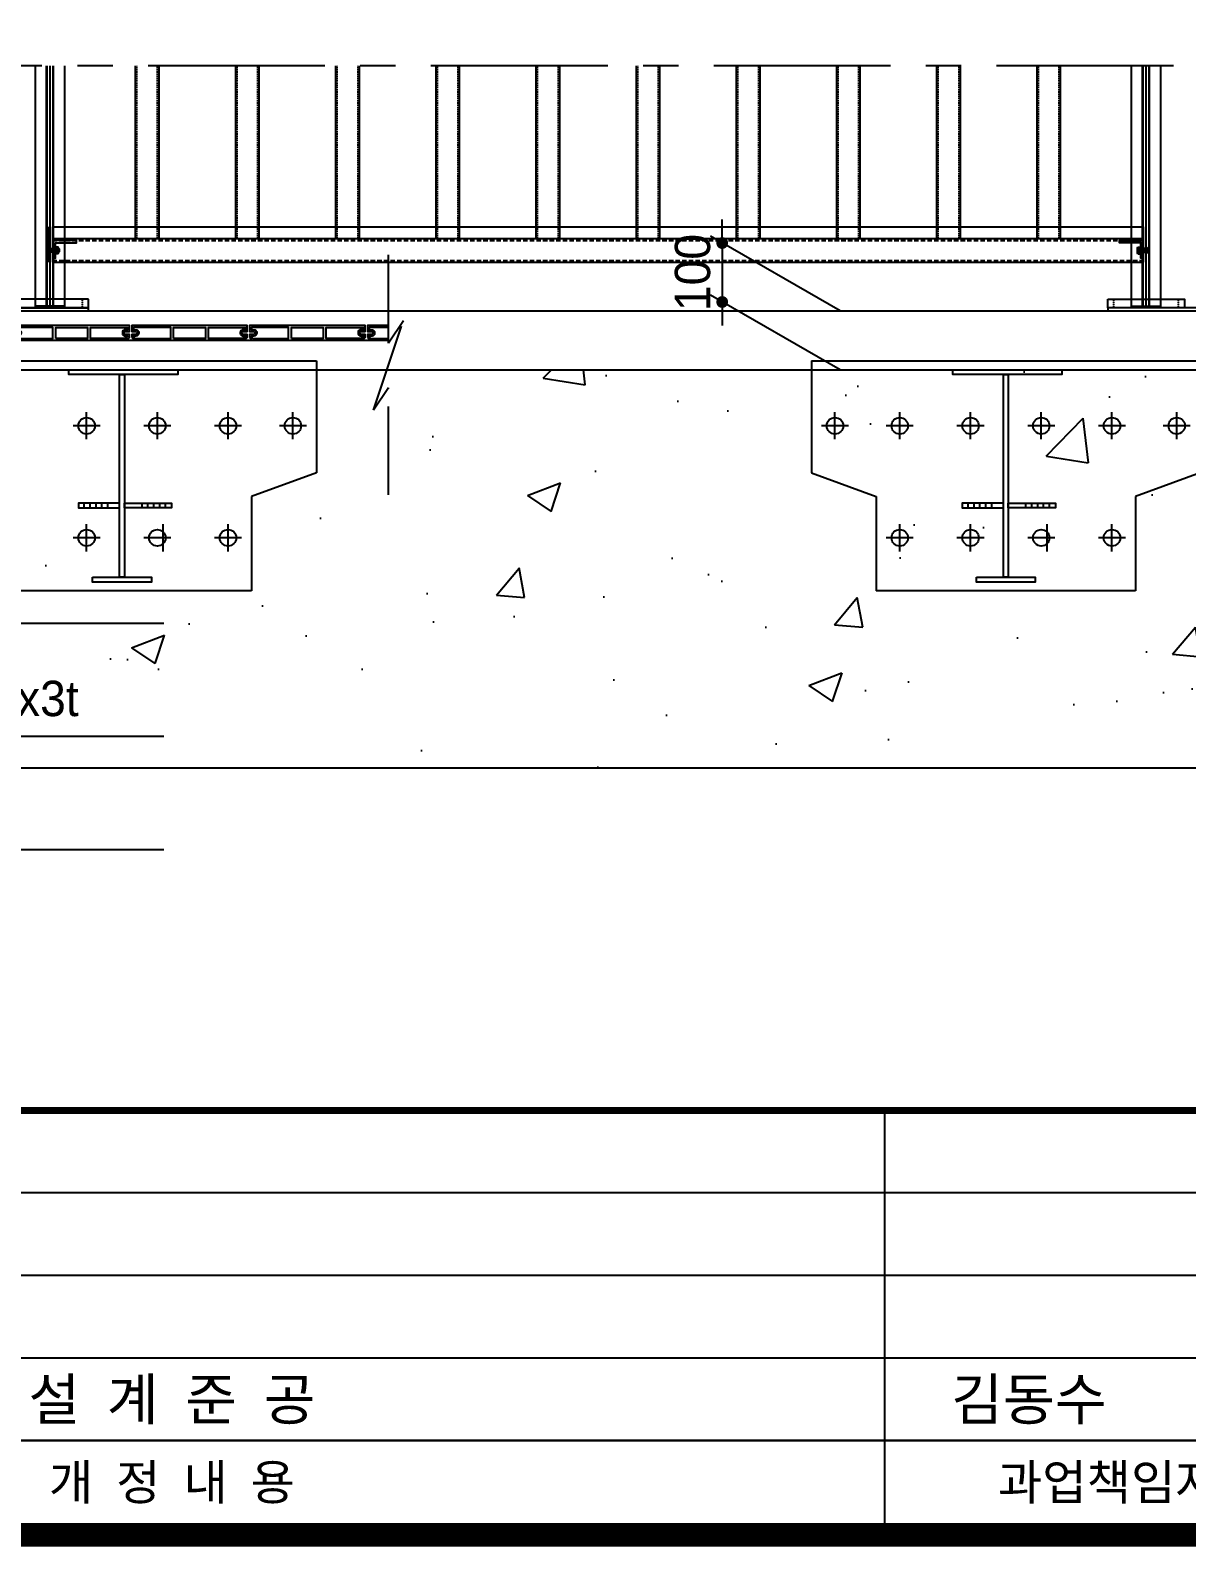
# Model space of a CAD drawing. Header units: millimetres. Extents: x 173610 to 224070, y -281283 to -269403.
# Drawn here: x 181979 to 183942, y -280903 to -278331 of the extents above; entities that cross this region are included whole.
import ezdxf
from ezdxf.enums import TextEntityAlignment as Align
from ezdxf.xclip import XClip

# ---------------------------------------------------------------- set-up
doc = ezdxf.new("R2010")
doc.units = ezdxf.units.MM
doc.header["$XCLIPFRAME"] = 0
for name, pattern in [('CENTER', [50.8, 31.75, -6.35, 6.35, -6.35]), ('CENTERX2', [4, 2.5, -0.5, 0.5, -0.5]), ('D_CENTER', [1.85, 1.5, -0.15, 0.05, -0.15]), ('HIDDEN', [0.375, 0.25, -0.125])]:
    doc.linetypes.add(name, pattern=pattern)
for name, color, linetype in [('CEN', 1, 'D_CENTER'), ('CEN01', 1, 'CENTER'), ('CS-DIML', 1, 'Continuous'), ('CX-BORD', 3, 'Continuous'), ('CX-BORD-LIN1', 4, 'Continuous'), ('CX-BORD-LIN2', 3, 'Continuous'), ('CX-BORD-TEX1', 7, 'Continuous'), ('CX-BORD-TEX2', 6, 'Continuous'), ('CX-BORD-TEX3', 4, 'Continuous'), ('DIM01', 1, 'Continuous'), ('DIM1', 1, 'Continuous'), ('DIML', 1, 'Continuous'), ('TEXT02', 6, 'Continuous'), ('THIN', 3, 'Continuous'), ('TITLE01', 7, 'Continuous'), ('나사산', 1, 'Continuous'), ('난간기초', 4, 'Continuous'), ('난간발판', 4, 'Continuous'), ('은선', 2, 'HIDDEN'), ('중심선', 1, 'CENTER'), ('합성목재', 52, 'Continuous')]:
    doc.layers.add(name, color=color, linetype=linetype)
doc.styles.add('MLTMHTXT', font='Dotum_1.TTF')
doc.styles.add('TB_BTXT', font='H2GTRE_1.TTF')
doc.styles.add('TB_TEXT', font='')
doc.styles.add('TEXT', font='Dotum_1.TTF')
doc.styles.add('돋움', font='Dotum_1.TTF')
doc.styles.get('TB_TEXT').set_extended_font_data('DotumChe')
doc.dimstyles.new('사본 일반도면_0100', dxfattribs={"dimtxt": 600, "dimasz": 200, "dimexe": 200, "dimexo": 0, "dimgap": 100, "dimtad": 1, "dimdec": 0, "dimlfac": 0.5, "dimzin": 0, "dimdsep": 46, "dimlunit": 6, "dimtxsty": 'TEXT', "dimblk": 'DOT', "dimcen": 0.09, "dimclrd": 1, "dimclre": 1, "dimclrt": 7, "dimadec": 8, "dimazin": 0, "dimtfac": 1, "dimtdec": 0, "dimtix": 1, "dimtmove": 2, "dimatfit": 3, "dimldrblk": 'DOT', "dimfxl": 200, "dimfrac": 2, "dimtolj": 1, "dimtzin": 0, "dimarcsym": 0})

# ---------------------------------------------------------------- blocks, each defined once
blk = doc.blocks.new('CXBLKA1')
at = {"layer": 'CX-BORD-LIN1', "const_width": 2}
blk.add_lwpolyline([(821, 20), (25, 20), (25, 574), (821, 574)], close=True, dxfattribs=at)
at = {"layer": 'CX-BORD-LIN1', "const_width": 0.6}
blk.add_lwpolyline([(821, 56), (25, 56)], dxfattribs=at)
at = {"layer": 'CX-BORD-LIN2'}
for points in [[(491, 20), (491, 56)], [(611, 49), (305, 49)], [(611, 42), (305, 42)], [(611, 35), (305, 35)]]:
    blk.add_lwpolyline(points, dxfattribs=at)
at = {"layer": 'CX-BORD-LIN2', "const_width": 0.2}
blk.add_lwpolyline([(611, 28), (305, 28)], dxfattribs=at)
at = {"layer": 'CX-BORD-TEX1', "style": 'TB_BTXT'}
blk.add_attdef('UD_TITLE', text='', height=10, dxfattribs=at).set_placement((423, 553), align=Align.MIDDLE_CENTER)
at = {"layer": 'CX-BORD-TEX1', "style": 'MLTMHTXT', "width": 0.8, "flags": 4}
blk.add_attdef('EI_NAME', (69.69, 43.65), '', height=6, dxfattribs=at)
at = {"layer": 'CX-BORD-TEX1', "style": 'TB_BTXT', "flags": 4}
blk.add_attdef('CI_NAME', text='', height=5, dxfattribs=at).set_placement((85, 28), align=Align.MIDDLE_CENTER)
at = {"layer": 'CX-BORD-TEX2', "style": 'TB_BTXT'}
blk.add_attdef('PI_CNAME', text='', height=5, dxfattribs=at).set_placement((40, 552), align=Align.BOTTOM_LEFT)
blk.add_attdef('UD_SUBTITLE', text='', height=7, dxfattribs=at).set_placement((423, 538), align=Align.MIDDLE_CENTER)
at = {"layer": 'CX-BORD-TEX3', "style": 'TB_TEXT'}
for s, p in [('개 정 내 용', (430.5, 24.5)), ('과업책임자', (510, 24.5))]:
    blk.add_text(s, height=3, dxfattribs=at).set_placement(p, align=Align.MIDDLE)
at = {"layer": 'CX-BORD-TEX3', "style": 'TB_BTXT'}
blk.add_attdef('UD_CDNAME', text='', height=4, dxfattribs=at).set_placement((42, 544), align=Align.BOTTOM_LEFT)
at = {"layer": 'CX-BORD-TEX3', "style": 'TB_TEXT'}
for tag, height, p in [('DC_RDATE4', 3.5, (353, 52.5)), ('DC_RAPP4', 3.5, (510, 52.5)), ('DC_RCHK4', 3.5, (550, 52.5)), ('DC_RDGN4', 3.5, (590, 52.5)), ('DC_RNUM4', 3, (320, 52)), ('PI_TITLE', 4.5, (243, 50)), ('UD_CDIST', 4.5, (676, 50)), ('DC_RNUM3', 3, (320, 45)), ('DC_RDATE3', 3.5, (353, 45.4)), ('DC_RAPP3', 3.5, (510, 45.4)), ('DC_RCHK3', 3.5, (550, 45.4)), ('DC_RDGN3', 3.5, (590, 45.4)), ('FI_NAME', 4.5, (781, 44.87)), ('PI_CDNAME', 4.5, (243, 38)), ('DC_RDATE2', 3.5, (353, 38.5)), ('DC_RAPP2', 3.5, (510, 38.5)), ('DC_RCHK2', 3.5, (550, 38.5)), ('DC_RDGN2', 3.5, (590, 38.5)), ('DA_HSCALE', 4.5, (658.5, 38)), ('DA_VSCALE', 4.5, (693, 38)), ('DI_TITLE', 4.5, (781, 37.87)), ('DC_RNUM2', 3, (320, 38)), ('DC_RNUM1', 3, (320, 31)), ('DC_RDATE1', 3.5, (353, 31.5)), ('DC_RAPP1', 3.5, (510, 31.5)), ('DC_RCHK1', 3.5, (550, 31.5)), ('DC_RDGN1', 3.5, (590, 31.5)), ('DI_SUBTITLE', 3.5, (781, 30.87)), ('PA_CCLASS', 4.5, (204, 26.5)), ('PI_STAGE', 4.5, (283, 26.5)), ('DI_DRWNO', 4.5, (676, 26.5))]:
    blk.add_attdef(tag, text='', height=height, dxfattribs=at).set_placement(p, align=Align.MIDDLE_CENTER)
for tag, p in [('DC_RDES4', (377, 52.5)), ('DC_RDES3', (377, 45.4)), ('DC_RDES2', (377, 38.5)), ('DC_RDES1', (377, 31.5))]:
    blk.add_attdef(tag, text='', height=3.5, dxfattribs=at).set_placement(p, align=Align.MIDDLE_LEFT)
at = {"layer": 'CX-BORD-TEX3', "style": 'TB_TEXT', "flags": 1}
for tag, p in [('PI_CCODE', (31, 16)), ('PA_DSDATE', (47, 16)), ('PA_CSDATE', (81, 16)), ('PA_CEDATE', (98, 16)), ('PA_CFDATE', (114, 16)), ('EI_PERSON', (158, 16)), ('CI_CATEG', (189, 16)), ('CI_ROLE', (204, 16)), ('CI_ONAME', (216, 16)), ('CI_ADDR', (232, 16)), ('CI_TEL', (246, 16)), ('CI_FAX', (257, 16)), ('CI_HPADDR', (270, 16)), ('CI_CODE', (287, 16)), ('CI_DEPT', (300, 16)), ('CI_PERSON', (312, 16)), ('CI_EMAIL', (329, 16)), ('CI_PROLE', (342, 16)), ('DI_MANCODE', (357, 16)), ('DI_CATEG', (377, 16)), ('DI_PCLASS', (407, 16)), ('DI_MMCLASS', (424, 16)), ('DI_MSCLASS', (443, 16)), ('DI_ECLASS', (462, 16)), ('DC_ONAME', (493, 16)), ('DC_NNAME', (510, 16)), ('FI_CODE', (529, 16)), ('FI_CLASS', (545, 16)), ('FI_ICODE1', (563, 16)), ('FI_ICODE2', (581, 16)), ('PI_ID', (24, 16)), ('PA_DEDATE', (64, 16)), ('EI_ENAME', (132, 16)), ('EI_DEPT', (146, 16)), ('EI_EMAIL', (174, 16)), ('DI_LDATE', (392, 16)), ('DI_FNAME', (478, 16)), ('------------', (597, 16))]:
    blk.add_attdef(tag, p, '', height=2, dxfattribs=at)
blk = doc.blocks.new('bd')
at = {"color": 25}
for points in [[(-596, -18), (-591.5, -22.5), (-404.5, -22.5), (-400, -18), (-400, -12.5), (-407, -12.5, -0.414214), (-409, -10.5), (-409, -9.5, -0.414214), (-407, -7.5), (-400, -7.5), (-400, 2.5), (-596, 2.5), (-596, -7.5), (-589, -7.5, -0.414214), (-587, -9.5), (-587, -10.5, -0.414214), (-589, -12.5), (-596, -12.5)], [(-396, -18), (-391.5, -22.5), (-204.5, -22.5), (-200, -18), (-200, -12.5), (-207, -12.5, -0.414214), (-209, -10.5), (-209, -9.5, -0.414214), (-207, -7.5), (-200, -7.5), (-200, 2.5), (-396, 2.5), (-396, -7.5), (-389, -7.5, -0.414214), (-387, -9.5), (-387, -10.5, -0.414214), (-389, -12.5), (-396, -12.5)], [(-196, -18), (-191.5, -22.5), (-4.5, -22.5), (0, -18), (0, -12.5), (-7, -12.5, -0.414214), (-9, -10.5), (-9, -9.5, -0.414214), (-7, -7.5), (0, -7.5), (0, 2.5), (-196, 2.5), (-196, -7.5), (-189, -7.5, -0.414214), (-187, -9.5), (-187, -10.5, -0.414214), (-189, -12.5), (-196, -12.5)], [(-590.3, -19.5), (-530, -19.5), (-530, -0.5), (-593, -0.5), (-593, -4.5), (-589, -4.5, -0.414214), (-584, -9.5), (-584, -10.5, -0.414214), (-589, -15.5), (-593, -15.5), (-593, -16.8)], [(-403, -16.8), (-405.7, -19.5), (-466, -19.5), (-466, -0.5), (-403, -0.5), (-403, -4.5), (-407, -4.5, 0.414214), (-412, -9.5), (-412, -10.5, 0.414214), (-407, -15.5), (-403, -15.5)], [(-390.3, -19.5), (-330, -19.5), (-330, -0.5), (-393, -0.5), (-393, -4.5), (-389, -4.5, -0.414214), (-384, -9.5), (-384, -10.5, -0.414214), (-389, -15.5), (-393, -15.5), (-393, -16.8)], [(-203, -16.8), (-205.7, -19.5), (-266, -19.5), (-266, -0.5), (-203, -0.5), (-203, -4.5), (-207, -4.5, 0.414214), (-212, -9.5), (-212, -10.5, 0.414214), (-207, -15.5), (-203, -15.5)], [(-190.3, -19.5), (-130, -19.5), (-130, -0.5), (-193, -0.5), (-193, -4.5), (-189, -4.5, -0.414214), (-184, -9.5), (-184, -10.5, -0.414214), (-189, -15.5), (-193, -15.5), (-193, -16.8)], [(-3, -16.8), (-5.7, -19.5), (-66, -19.5), (-66, -0.5), (-3, -0.5), (-3, -4.5), (-7, -4.5, 0.414214), (-12, -9.5), (-12, -10.5, 0.414214), (-7, -15.5), (-3, -15.5)]]:
    blk.add_lwpolyline(points, format="xyb", close=True, dxfattribs=at)
for points in [[(-525, -19.5), (-525, -0.5), (-471, -0.5), (-471, -19.5)], [(-325, -19.5), (-325, -0.5), (-271, -0.5), (-271, -19.5)], [(-125, -19.5), (-125, -0.5), (-71, -0.5), (-71, -19.5)]]:
    blk.add_lwpolyline(points, close=True, dxfattribs=at)
blk = doc.blocks.new('_Dot')
at = {"layer": 'DIML', "color": 140, "linetype": 'Continuous'}
blk.add_line((0, 0), (-1, 0), dxfattribs=at)
at = {"layer": 'DIML', "color": 140, "linetype": 'Continuous', "const_width": 0.5}
blk.add_lwpolyline([(-0.25, 0, 1), (0.25, 0, 1)], format="xyb", close=True, dxfattribs=at)
blk = doc.blocks.new('*D283')
at = {"layer": 'CS-DIML', "color": 140, "lineweight": -2}
for p, q in [((183153.5, -278671.9), (183153.5, -278651.9)), ((183353.5, -278806.9), (183133.5, -278680.4)), ((183153.5, -278691.9), (183153.5, -278791.9)), ((183353.5, -278906.9), (183133.5, -278780.4)), ((183153.5, -278811.9), (183153.5, -278831.9))]:
    blk.add_line(p, q, dxfattribs=at)
at = {"layer": 'Defpoints', "color": 0}
for p in [(183153.5, -278791.9), (183353.5, -278806.9), (183353.5, -278906.9)]:
    blk.add_point(p, dxfattribs=at)
at = {"layer": 'CS-DIML', "color": 140, "lineweight": -2, "xscale": 20, "yscale": 20, "zscale": 20}
for p, rotation in [((183153.5, -278691.9), 270), ((183153.5, -278791.9), 90)]:
    blk.add_blockref('_Dot', p, dxfattribs=dict(at, rotation=rotation))
at = {"layer": 'CS-DIML', "color": 140, "insert": (183103.5, -278741.9), "char_height": 60, "attachment_point": 5, "rotation": 90, "style": 'TEXT'}
blk.add_mtext('\\A1;100', dxfattribs=at)
blk = doc.blocks.new('A$C29D42A7D')
at = {"color": 7, "linetype": 'HIDDEN', "ltscale": 0.3}
for p, q in [((10, 0), (10, 15)), ((40, 0), (40, 15)), ((90, 0), (90, 15)), ((120, 0), (120, 15))]:
    blk.add_line(p, q, dxfattribs=at)
at = {"color": 7}
blk.add_lwpolyline([(0, 15), (130, 15), (130, 0), (0, 0)], close=True, dxfattribs=at)
blk = doc.blocks.new('A$C464C795C')
for p, q in [((0, 0), (0, 8.5)), ((0, 8.5), (1.3, 8.5)), ((1.3, 5.1), (0, 3.8)), ((1.3, 4.7), (0, 3.4)), ((1.3, 8.5), (1.3, 0)), ((1.3, 0), (0, 0))]:
    blk.add_line(p, q)
at = {"layer": '은선'}
for p, q in [((1.3, 6.8), (0, 6.8)), ((1.3, 1.7), (0, 1.7))]:
    blk.add_line(p, q, dxfattribs=at)
blk = doc.blocks.new('A$C47B37F7C')
for p, q in [((0, 8.6), (0.4, 9.2)), ((0, 0.6), (0, 8.6)), ((0.4, 0), (0, 0.6)), ((3.6, 9.2), (0.4, 9.2)), ((3.6, 6.9), (0.4, 6.9)), ((3.6, 2.3), (0.4, 2.3)), ((4, 8.6), (3.6, 9.2)), ((3.6, 0), (4, 0.6)), ((4, 0.6), (4, 8.6)), ((3.6, 0), (0.4, 0))]:
    blk.add_line(p, q)
for centre, radius, start, end in [((2, 8.1), 2.04, 145.591, 214.409), ((8, 4.6), 8, 162.8014, 179.5998), ((8, 4.7), 8, 180.4002, 197.1986), ((2, 1.2), 2.04, 145.591, 214.409), ((2, 8.1), 2.04, 325.591, 34.409), ((-4, 4.6), 8, 0.4002, 17.1986), ((-4, 4.7), 8, 342.8014, 359.5998), ((2, 1.2), 2.04, 325.591, 34.409)]:
    blk.add_arc(centre, radius, start, end)
blk = doc.blocks.new('A$C48B11D0F')
for name, p in [('A$C464C795C', (0, 0.4)), ('A$C47B37F7C', (1.3, 0))]:
    blk.add_blockref(name, p)
blk = doc.blocks.new('A$C4495370E')
for p, q in [((0, 12), (0, 0)), ((0, 12), (0.4, 12)), ((0, 0), (0.4, 0)), ((3.4, 9), (0.4, 12)), ((0.4, 12), (0.4, 0)), ((3.4, 3), (0.4, 0)), ((3.4, 9), (19.9, 9)), ((3.4, 3), (3.4, 9)), ((19.9, 3), (3.4, 3)), ((4.5, 9), (4.5, 3)), ((19.9, 9), (19.9, 3))]:
    blk.add_line(p, q)
blk.add_lwpolyline([(0, 5.5), (0.5, 5.5, 1), (0.5, 6.5), (0, 6.5)], format="xyb")
blk.add_lwpolyline([(19.9, 9), (20.4, 8.5), (20.4, 3.5), (19.9, 3)])
at = {"layer": '나사산'}
for p, q in [((4.5, 8.5), (3.6, 9)), ((4.5, 3.5), (3.6, 3)), ((20.4, 8.5), (4.5, 8.5)), ((20.4, 3.5), (4.5, 3.5))]:
    blk.add_line(p, q, dxfattribs=at)
at = {"layer": '중심선', "linetype": 'CENTER', "ltscale": 0.1}
blk.add_line((0, 6), (20.4, 6), dxfattribs=at)
blk = doc.blocks.new('A$C090F4414')
at = {"color": 4, "xscale": -0.5, "yscale": 0.5, "zscale": 0.5}
blk.add_blockref('A$C4495370E', (10.2, 0), dxfattribs=at)
at = {"xscale": -0.6, "yscale": 0.6, "zscale": 0.6}
blk.add_blockref('A$C48B11D0F', (3.7, 0.2), dxfattribs=at)

msp = doc.modelspace()

# ---------------------------------------------------------------- hatches: boundary and pattern name
h = msp.add_hatch()
h.set_pattern_fill('AR-CONC', color=253, scale=80, style=0)
h.set_pattern_definition([(50, (280033.4, -350555.43), (573.8081, -50.2017), [60, -660]), (355, (280033.4, -350555.43), (-111.001, 601.7537), [48, -528]), (100.4514, (280081.24, -350559.6), (462.8075, 551.5516), [50.9922, -560.9137]), (46.1842, (280033.4, -350395.4), (853.793, -132.4152), [90, -990]), (96.6356, (280104.6, -350406.5), (747.73, 779.2943), [76.488, -841.3704]), (351.1842, (280033.4, -350395.4), (747.7296, 779.295), [72, -792]), (21, (280113.4, -350435.43), (477.5256, -322.0951), [60, -660]), (326, (280113.4, -350435.43), (194.6523, 580.12), [48, -528]), (71.4514, (280153.2, -350462.3), (672.178, 258.0244), [50.9922, -560.9137]), (37.5, (280033.42, -350555.43), (9.7279, 266.3151), [0, -521.6, 0, -536, 0, -530]), (7.5, (280033.42, -350555.43), (210.4556, 315.5294), [0, -305.6, 0, -509.6, 0, -202]), (327.5, (279855.02, -350555.43), (427.05795, -18.0439), [0, -200, 0, -624, 0, -828]), (317.5, (279775.02, -350555.43), (466.5489, 80.084), [0, -260, 0, -414.4, 0, -588])])
h.paths.add_polyline_path([(186242.8436, -279581.8729), (186242.8436, -279261.8729), (186042.8436, -279261.8729), (186042.8436, -278906.8729), (185822.8966, -278906.8729), (184442.8436, -278906.8729), (184442.8436, -279261.8729), (184042.8436, -279261.8729), (184042.8436, -278906.8729), (183661.6342, -278906.8729), (183661.6342, -279581.8729)])
h.paths.add_polyline_path([(183661.6342, -279581.8729), (183661.6342, -278906.8729), (182584.8687, -278906.8729), (182442.8436, -278906.8729), (182442.8436, -279261.8729), (182042.8436, -279261.8729), (182042.8436, -278906.8729), (181192.2057, -278906.8729), (181192.2057, -279581.8729)])
h.paths.add_polyline_path([(179360.493, -278906.8729), (179360.493, -279581.8729), (181192.2057, -279581.8729), (181192.2057, -278906.8729), (180442.8436, -278906.8729), (180442.8436, -279261.8729), (180042.8436, -279261.8729), (180042.8436, -278906.8729)])
h.paths.add_polyline_path([(189144.0949, -279581.8729), (189144.0949, -278906.8729), (188442.8436, -278906.8729), (188442.8436, -279261.8729), (188042.8436, -279261.8729), (188042.8436, -278906.8729), (186442.8436, -278906.8729), (186442.8436, -279261.8729), (186242.8436, -279261.8729), (186242.8436, -279581.8729)])

# ---------------------------------------------------------------- linework, layer by layer
for p, q in [((181987.8435, -278798.8729), (181987.8435, -278391.3147)), ((182037.8435, -278798.8729), (182037.8435, -278391.3147)), ((183847.8436, -278798.8729), (183847.8436, -278391.3147)), ((183897.8436, -278798.8729), (183897.8436, -278391.3147)), ((179712.8436, -278806.8729), (189144.0949, -278806.8729)), ((182037.8435, -278798.8729), (181987.8435, -278798.8729)), ((183847.8436, -278798.8729), (183897.8436, -278798.8729))]:
    msp.add_line(p, q)
at = {"linetype": 'HIDDEN'}
for p, q in [((182006.8435, -278798.8729), (182006.8435, -278391.3147)), ((182007.8435, -278798.8729), (182007.8435, -278391.3147)), ((182017.8435, -278798.8729), (182017.8435, -278391.3147)), ((182018.8435, -278798.8729), (182018.8435, -278391.3147)), ((183866.8436, -278798.8729), (183866.8436, -278391.3147)), ((183867.8436, -278798.8729), (183867.8436, -278391.3147)), ((183877.8436, -278798.8729), (183877.8436, -278391.3147)), ((183878.8436, -278798.8729), (183878.8436, -278391.3147))]:
    msp.add_line(p, q, dxfattribs=at)
at = {"color": 1}
for p, q in [((182012.8436, -278798.8729), (182012.8436, -278391.3147)), ((183872.8436, -278798.8729), (183872.8436, -278391.3147))]:
    msp.add_line(p, q, dxfattribs=at)
at = {"color": 5}
for p, q in [((182157.8436, -278684.3729), (182157.8436, -278391.3147)), ((182197.8436, -278684.3729), (182197.8436, -278391.3147)), ((182327.8436, -278684.3729), (182327.8436, -278391.3147)), ((182367.8436, -278684.3729), (182367.8436, -278391.3147)), ((182497.8436, -278684.3729), (182497.8436, -278391.3147)), ((182537.8436, -278684.3729), (182537.8436, -278391.3147)), ((182667.8436, -278684.3729), (182667.8436, -278391.3147)), ((182707.8436, -278684.3729), (182707.8436, -278391.3147)), ((182837.8436, -278684.3729), (182837.8436, -278391.3147)), ((182877.8436, -278684.3729), (182877.8436, -278391.3147)), ((183007.8436, -278684.3729), (183007.8436, -278391.3147)), ((183047.8436, -278684.3729), (183047.8436, -278391.3147)), ((183177.8436, -278684.3729), (183177.8436, -278391.3147)), ((183217.8436, -278684.3729), (183217.8436, -278391.3147)), ((183347.8436, -278684.3729), (183347.8436, -278391.3147)), ((183387.8436, -278684.3729), (183387.8436, -278391.3147)), ((183517.8436, -278684.3729), (183517.8436, -278391.3147)), ((183557.8436, -278684.3729), (183557.8436, -278391.3147)), ((183687.8436, -278684.3729), (183687.8436, -278391.3147)), ((183727.8436, -278684.3729), (183727.8436, -278391.3147)), ((182157.8436, -278684.3729), (182197.8436, -278684.3729)), ((182327.8436, -278684.3729), (182367.8436, -278684.3729)), ((182497.8436, -278684.3729), (182537.8436, -278684.3729)), ((182667.8436, -278684.3729), (182707.8436, -278684.3729)), ((182837.8436, -278684.3729), (182877.8436, -278684.3729)), ((183007.8436, -278684.3729), (183047.8436, -278684.3729)), ((183177.8436, -278684.3729), (183217.8436, -278684.3729)), ((183347.8436, -278684.3729), (183387.8436, -278684.3729)), ((183517.8436, -278684.3729), (183557.8436, -278684.3729)), ((183687.8436, -278684.3729), (183727.8436, -278684.3729))]:
    msp.add_line(p, q, dxfattribs=at)
at = {"color": 5, "linetype": 'HIDDEN', "ltscale": 10}
for p, q in [((182160.2436, -278684.3729), (182160.2436, -278391.3147)), ((182195.4436, -278684.3729), (182195.4436, -278391.3147)), ((182330.2436, -278684.3729), (182330.2436, -278391.3147)), ((182365.4436, -278684.3729), (182365.4436, -278391.3147)), ((182500.2436, -278684.3729), (182500.2436, -278391.3147)), ((182535.4436, -278684.3729), (182535.4436, -278391.3147)), ((182670.2436, -278684.3729), (182670.2436, -278391.3147)), ((182705.4436, -278684.3729), (182705.4436, -278391.3147)), ((182840.2436, -278684.3729), (182840.2436, -278391.3147)), ((182875.4436, -278684.3729), (182875.4436, -278391.3147)), ((183010.2436, -278684.3729), (183010.2436, -278391.3147)), ((183045.4436, -278684.3729), (183045.4436, -278391.3147)), ((183180.2436, -278684.3729), (183180.2436, -278391.3147)), ((183215.4436, -278684.3729), (183215.4436, -278391.3147)), ((183350.2436, -278684.3729), (183350.2436, -278391.3147)), ((183385.4436, -278684.3729), (183385.4436, -278391.3147)), ((183520.2436, -278684.3729), (183520.2436, -278391.3147)), ((183555.4436, -278684.3729), (183555.4436, -278391.3147)), ((183690.2436, -278684.3729), (183690.2436, -278391.3147)), ((183725.4436, -278684.3729), (183725.4436, -278391.3147))]:
    msp.add_line(p, q, dxfattribs=at)
at = {"color": 4}
for p, q in [((182008.8436, -278664.3729), (182008.8436, -278724.3729)), ((182016.8436, -278664.3729), (183867.8436, -278664.3729)), ((182016.8436, -278664.3729), (182016.8436, -278724.3729)), ((183867.8436, -278664.3729), (183867.8436, -278724.3729)), ((182016.8436, -278684.3729), (183867.8436, -278684.3729)), ((182016.8436, -278724.3729), (183867.8436, -278724.3729))]:
    msp.add_line(p, q, dxfattribs=at)
at = {"color": 4, "linetype": 'HIDDEN', "ltscale": 30}
for p, q in [((182016.8436, -278687.3729), (183867.8436, -278687.3729)), ((182016.8436, -278721.3729), (183867.8436, -278721.3729))]:
    msp.add_line(p, q, dxfattribs=at)
at = {"color": 3}
msp.add_line((179360.493, -279581.8729), (189144.0949, -279581.8729), dxfattribs=at)
at = {"color": 94}
for points in [[(182017.8436, -278687.3729), (182017.8436, -278717.3729), (182021.8436, -278717.3729), (182021.8436, -278691.3729), (182057.8436, -278691.3729), (182057.8436, -278687.3729)], [(183867.8436, -278687.3729), (183867.8436, -278717.3729), (183863.8436, -278717.3729), (183863.8436, -278691.3729), (183827.8436, -278691.3729), (183827.8436, -278687.3729)]]:
    msp.add_lwpolyline(points, close=True, dxfattribs=at)
at = {"color": 1}
for points in [[(181807.8436, -278801.8729), (181807.8436, -278806.8729), (182077.8436, -278806.8729), (182077.8436, -278801.8729), (181807.8436, -278801.8729)], [(181807.8436, -278801.8729), (181807.8436, -278806.8729), (182077.8436, -278806.8729), (182077.8436, -278801.8729), (181807.8436, -278801.8729)], [(183807.8436, -278801.8729), (183807.8436, -278806.8729), (184077.8436, -278806.8729), (184077.8436, -278801.8729), (183807.8436, -278801.8729)]]:
    msp.add_lwpolyline(points, dxfattribs=at)
at = {"layer": 'CEN', "linetype": 'CENTER', "ltscale": 100}
for p, q in [((182097.8387, -279001.8729), (182051.9376, -279001.8729)), ((182074.8881, -279024.8235), (182074.8881, -278978.9223)), ((182217.8387, -279001.8729), (182171.9376, -279001.8729)), ((182194.8881, -279024.8235), (182194.8881, -278978.9223)), ((182337.8387, -279001.8729), (182291.9376, -279001.8729)), ((182314.8881, -279024.8235), (182314.8881, -278978.9223)), ((182447.8387, -279001.8729), (182401.9376, -279001.8729)), ((182424.8881, -279024.8235), (182424.8881, -278978.9223)), ((183367.8387, -279001.8729), (183321.9376, -279001.8729)), ((183344.8881, -279024.8235), (183344.8881, -278978.9223)), ((183477.8387, -279001.8729), (183431.9376, -279001.8729)), ((183454.8881, -279024.8235), (183454.8881, -278978.9223)), ((183597.8387, -279001.8729), (183551.9376, -279001.8729)), ((183574.8881, -279024.8235), (183574.8881, -278978.9223)), ((183717.8387, -279001.8729), (183671.9376, -279001.8729)), ((183694.8881, -279024.8235), (183694.8881, -278978.9223)), ((183837.8387, -279001.8729), (183791.9376, -279001.8729)), ((183814.8881, -279024.8235), (183814.8881, -278978.9223)), ((183947.8387, -279001.8729), (183901.9376, -279001.8729)), ((183924.8881, -279024.8235), (183924.8881, -278978.9223)), ((182074.8881, -279214.8235), (182074.8881, -279168.9223)), ((182204.8881, -279214.8235), (182204.8881, -279168.9223)), ((182314.8881, -279214.8235), (182314.8881, -279168.9223)), ((183454.8881, -279214.8235), (183454.8881, -279168.9223)), ((183574.8881, -279214.8235), (183574.8881, -279168.9223)), ((183704.8881, -279214.8235), (183704.8881, -279168.9223)), ((183814.8881, -279214.8235), (183814.8881, -279168.9223)), ((182097.8387, -279191.8729), (182051.9376, -279191.8729)), ((182217.8387, -279191.8729), (182171.9376, -279191.8729)), ((182337.8387, -279191.8729), (182291.9376, -279191.8729)), ((183477.8387, -279191.8729), (183431.9376, -279191.8729)), ((183597.8387, -279191.8729), (183551.9376, -279191.8729)), ((183717.8387, -279191.8729), (183671.9376, -279191.8729)), ((183837.8387, -279191.8729), (183791.9376, -279191.8729))]:
    msp.add_line(p, q, dxfattribs=at)
at = {"layer": 'CEN01', "linetype": 'CENTERX2', "ltscale": 120}
msp.add_lwpolyline([(185070.2455, -278348.8474), (184815.4415, -278433.782), (184879.1425, -278391.3147), (179564.7261, -278391.3147)], dxfattribs=at)
at = {"layer": 'CEN01', "linetype": 'CENTERX2', "ltscale": 60}
msp.add_lwpolyline([(182587.2856, -279119.1025), (182587.2856, -278937.5395), (182562.0074, -278975.4568), (182612.5638, -278823.7877), (182587.2856, -278861.705), (182587.2856, -278697.0691)], dxfattribs=at)
at = {"layer": 'DIM01'}
for p, q in [((181071.6819, -279336.5936), (182205.6417, -279336.5936)), ((181071.6819, -279528.4608), (182205.6417, -279528.4608)), ((181071.6819, -279720.328), (182205.6417, -279720.328))]:
    msp.add_line(p, q, dxfattribs=at)
at = {"layer": 'DIM1', "color": 1}
for p, q in [((182070.8881, -279140.8729), (182070.8881, -279132.8729)), ((182080.8881, -279140.8729), (182080.8881, -279132.8729)), ((182090.8881, -279140.8729), (182090.8881, -279132.8729)), ((182100.8881, -279140.8729), (182100.8881, -279132.8729)), ((182178.8881, -279140.8729), (182178.8881, -279132.8729)), ((182188.8881, -279140.8729), (182188.8881, -279132.8729)), ((182198.8881, -279140.8729), (182198.8881, -279132.8729)), ((182208.8881, -279140.8729), (182208.8881, -279132.8729)), ((183570.8881, -279140.8729), (183570.8881, -279132.8729)), ((183580.8881, -279140.8729), (183580.8881, -279132.8729)), ((183590.8881, -279140.8729), (183590.8881, -279132.8729)), ((183600.8881, -279140.8729), (183600.8881, -279132.8729)), ((183678.8881, -279140.8729), (183678.8881, -279132.8729)), ((183688.8881, -279140.8729), (183688.8881, -279132.8729)), ((183698.8881, -279140.8729), (183698.8881, -279132.8729)), ((183708.8881, -279140.8729), (183708.8881, -279132.8729))]:
    msp.add_line(p, q, dxfattribs=at)
at = {"layer": 'THIN'}
for p, q in [((182110.8881, -279140.8729), (182110.8881, -279132.8729)), ((182168.8881, -279140.8729), (182168.8881, -279132.8729)), ((183610.8881, -279140.8729), (183610.8881, -279132.8729)), ((183668.8881, -279140.8729), (183668.8881, -279132.8729))]:
    msp.add_line(p, q, dxfattribs=at)
for points in [[(182130.8881, -279132.8729), (182060.8881, -279132.8729), (182060.8881, -279140.8729), (182130.8881, -279140.8729)], [(182138.8881, -279132.8729), (182218.8881, -279132.8729), (182218.8881, -279140.8729), (182138.8881, -279140.8729)], [(183630.8881, -279132.8729), (183560.8881, -279132.8729), (183560.8881, -279140.8729), (183630.8881, -279140.8729)], [(183638.8881, -279132.8729), (183718.8881, -279132.8729), (183718.8881, -279140.8729), (183638.8881, -279140.8729)]]:
    msp.add_lwpolyline(points, close=True, dxfattribs=at)
at = {"layer": 'TITLE01', "color": 0}
for centre in [(182074.8881, -279001.8729), (182194.8881, -279001.8729), (182314.8881, -279001.8729), (182424.8881, -279001.8729), (183344.8881, -279001.8729), (183454.8881, -279001.8729), (183574.8881, -279001.8729), (183694.8881, -279001.8729), (183814.8881, -279001.8729), (183924.8881, -279001.8729), (182074.8881, -279191.8729), (182194.8881, -279191.8729), (182314.8881, -279191.8729), (183454.8881, -279191.8729), (183574.8881, -279191.8729), (183694.8881, -279191.8729), (183814.8881, -279191.8729)]:
    msp.add_circle(centre, 14, dxfattribs=at)
at = {"layer": '난간기초'}
for p, q in [((179360.493, -278806.8729), (189144.0949, -278806.8729)), ((181804.8881, -278891.8729), (182464.8881, -278891.8729)), ((183304.8881, -278891.8729), (183964.8881, -278891.8729)), ((182584.8687, -278906.8729), (185822.8966, -278906.8729)), ((182354.8881, -279281.8729), (181914.8881, -279281.8729)), ((183854.8881, -279281.8729), (183414.8881, -279281.8729))]:
    msp.add_line(p, q, dxfattribs=at)
for points in [[(182044.8881, -278906.8729), (182229.8881, -278906.8729), (182229.8881, -278914.8729), (182044.8881, -278914.8729)], [(182130.8881, -278914.8729), (182138.8881, -278914.8729), (182138.8881, -279258.8729), (182130.8881, -279258.8729)], [(183544.8881, -278906.8729), (183729.8881, -278906.8729), (183729.8881, -278914.8729), (183544.8881, -278914.8729)], [(183630.8881, -278914.8729), (183638.8881, -278914.8729), (183638.8881, -279258.8729), (183630.8881, -279258.8729)], [(182084.8881, -279258.8729), (182184.8881, -279258.8729), (182184.8881, -279266.8729), (182084.8881, -279266.8729)], [(183584.8881, -279258.8729), (183684.8881, -279258.8729), (183684.8881, -279266.8729), (183584.8881, -279266.8729)]]:
    msp.add_lwpolyline(points, close=True, dxfattribs=at)
at = {"layer": '난간발판'}
for p, q in [((182464.8881, -278891.8729), (182464.8881, -279081.8729)), ((183304.8881, -278891.8729), (183304.8881, -279081.8729)), ((182464.8881, -279081.8729), (182354.8881, -279121.8729)), ((183304.8881, -279081.8729), (183414.8881, -279121.8729)), ((183964.8881, -279081.8729), (183854.8881, -279121.8729)), ((182354.8881, -279121.8729), (182354.8881, -279281.8729)), ((183414.8881, -279121.8729), (183414.8881, -279281.8729)), ((183854.8881, -279121.8729), (183854.8881, -279281.8729))]:
    msp.add_line(p, q, dxfattribs=at)
at = {"layer": '합성목재', "color": 0}
for p, q in [((179360.493, -278856.8729), (182587.2856, -278856.8729)), ((179360.493, -278906.8729), (182584.8687, -278906.8729))]:
    msp.add_line(p, q, dxfattribs=at)

# ---------------------------------------------------------------- block references
at = {"color": 3, "yscale": 2, "zscale": 2}
for p, xscale in [((182028.243, -278710.3727), -2), ((183857.4441, -278710.3727), 2)]:
    msp.add_blockref('A$C090F4414', p, dxfattribs=dict(at, xscale=xscale))
at = {"color": 3, "xscale": -1}
msp.add_blockref('A$C29D42A7D', (182077.8436, -278801.8729), dxfattribs=at)
at = {"color": 3}
msp.add_blockref('A$C29D42A7D', (183807.8436, -278801.8729), dxfattribs=at)
at = {"layer": 'CX-BORD'}
ref = msp.add_blockref('CXBLKA1', (173609.6593, -281283.0251), dxfattribs=dict(at, xscale=20, yscale=20, zscale=20))
ref.add_attrib('DC_RDES1', '설 계 준 공', dxfattribs={"layer": 'CX-BORD-TEX3', "height": 70, "style": 'TB_TEXT'}).set_placement((182219.6593, -280653.0251), align=Align.MIDDLE_CENTER)
ref.add_attrib('DC_RAPP1', '김동수      ', dxfattribs={"layer": 'CX-BORD-TEX3', "height": 70, "style": 'TB_TEXT'}).set_placement((183809.6593, -280653.0251), align=Align.MIDDLE_CENTER)
at = {"layer": '합성목재'}
msp.add_blockref('bd', (182547.5329, -278834.3729), dxfattribs=at)
ref = msp.add_blockref('bd', (183147.5329, -278834.3729), dxfattribs=at)
XClip(ref).set_block_clipping_path([(-634.8796709128, -43.2646995244), (-560.2472790756, 21.8472264785)])

# ---------------------------------------------------------------- texts
at = {"layer": 'TEXT02', "color": 7, "style": '돋움'}
msp.add_text('복합소재 바닥판 196x25x3t', height=60, dxfattribs=at).set_placement((181128.5096, -279494.336))

# ---------------------------------------------------------------- dimensions: what is measured, and where the dimension line sits
at = {"layer": 'CS-DIML'}
dim = msp.add_linear_dim(base=(183153.5039, -278791.8729), p1=(183353.5039, -278806.8729), p2=(183353.5039, -278906.8729), angle=270, dimstyle='사본 일반도면_0100', override={"dimscale": 0.1, "dimgap": 200, "dimlfac": 1, "dimclrd": 140, "dimclre": 140, "dimclrt": 140}, dxfattribs=at)
dim.commit()
dim.dimension.update_dxf_attribs({"geometry": '*D283', "text_midpoint": (183103.4632, -278741.8729), "oblique_angle": -119.8989018})

doc.saveas('drawing.dxf')
